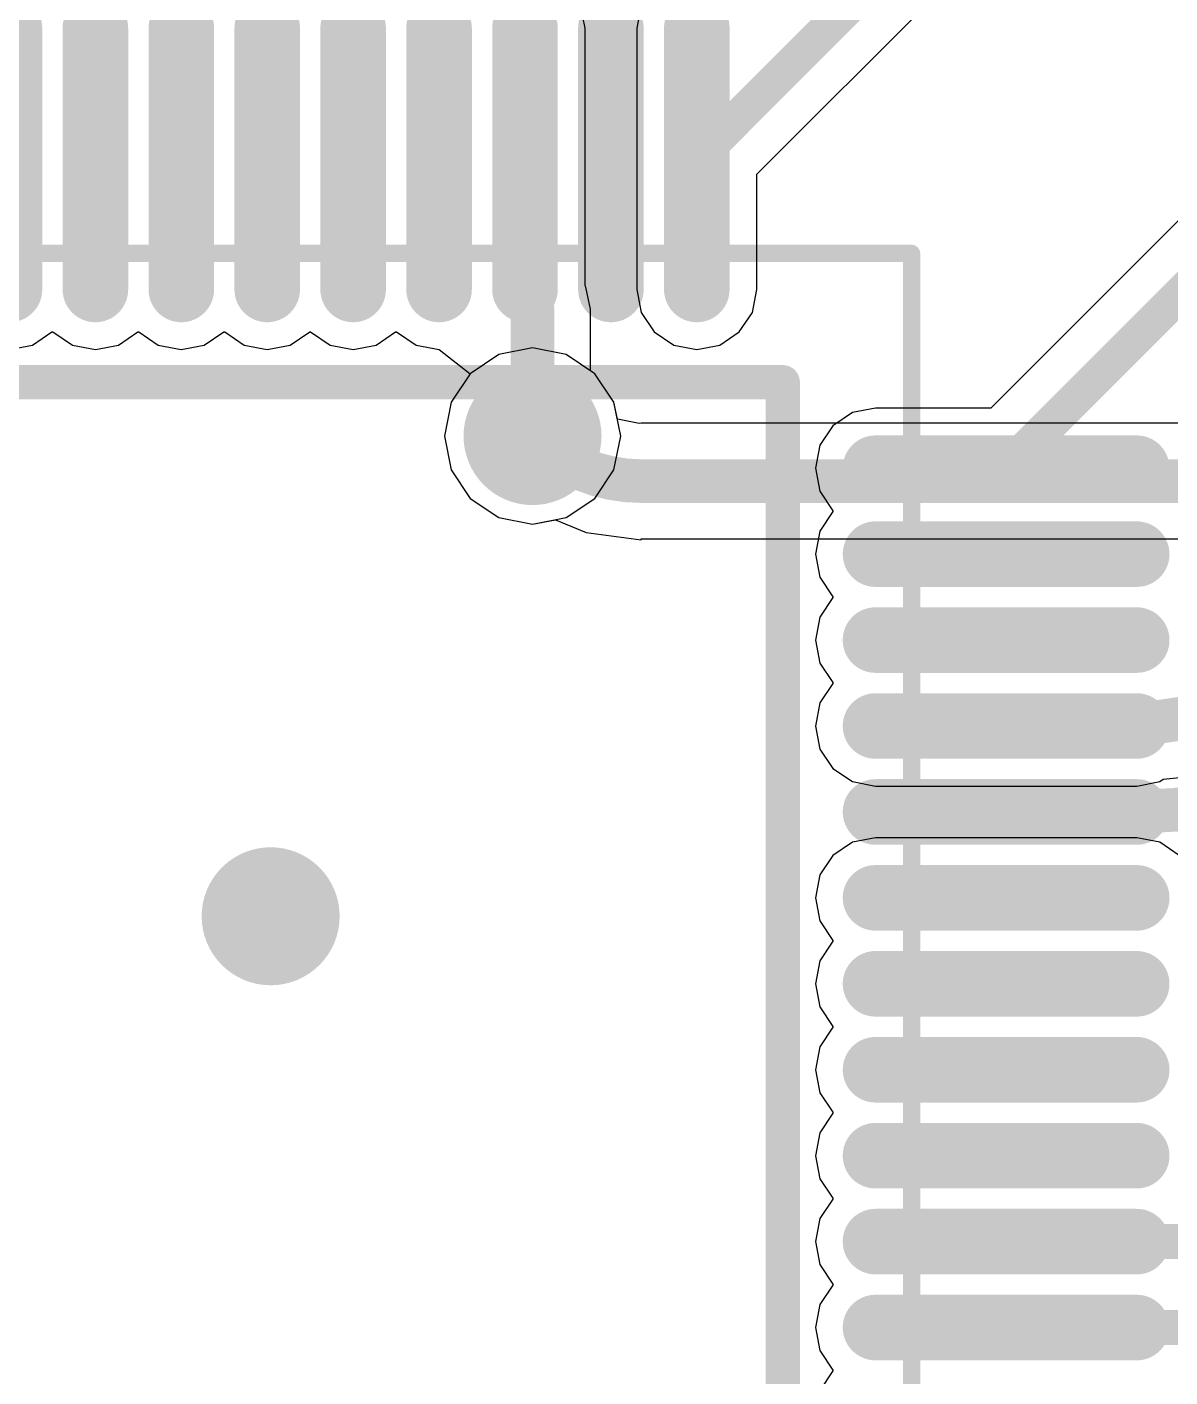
# Model space of a CAD drawing. Extents: x 32 to 132, y 19 to 123.
# Drawn here: x 85.7 to 92.36, y 86.22 to 94.07 of the extents above; entities that cross this region are included whole.
import ezdxf

# ---------------------------------------------------------------- set-up
doc = ezdxf.new("R2010")
doc.units = 0
doc.layers.get('0').update_dxf_attribs({"linetype": 'CONTINUOUS'})
for name, color, linetype in [('BOTTOMLAYER', 5, 'CONTINUOUS'), ('BOTTOMSOLDER', 6, 'CONTINUOUS'), ('MECHANICAL13', 56, 'CONTINUOUS'), ('MULTILAYER', 9, 'CONTINUOUS'), ('TOPLAYER', 1, 'CONTINUOUS'), ('TOPOVERLAY', 2, 'CONTINUOUS'), ('TOPPASTE', 8, 'CONTINUOUS'), ('TOPSOLDER', 216, 'CONTINUOUS'), ('VIAHOLELAYER', 16, 'CONTINUOUS')]:
    doc.layers.add(name, color=color, linetype=linetype)

# ---------------------------------------------------------------- blocks, each defined once
blk = doc.blocks.new('LQFP_64_10_10_05P_161')
at = {"layer": 'MECHANICAL13', "const_width": 0.0999998}
for points in [[(5.00000016, 5.00000016), (5.00000016, -5.00000016)], [(-5.00000016, -5.00000016), (5.00000016, -5.00000016)]]:
    blk.add_lwpolyline(points, dxfattribs=at)
at = {"layer": 'MECHANICAL13', "const_width": 0.0499999}
blk.add_lwpolyline([(4.97500148, -5.00000016, 1), (5.024998839999999, -5.00000016, 1)], format="xyb", close=True, dxfattribs=at)
blk.add_lwpolyline([(4.97500148, -5.00000016, 1), (5.024998839999999, -5.00000016, 1)], format="xyb", close=True, dxfattribs=at)
at = {"layer": 'TOPLAYER', "const_width": 0.27999944}
for points in [[(4.79000312, 0.25000204), (6.31000008, 0.25000204)], [(4.79000312, -0.2499995), (6.31000008, -0.2499995)], [(4.79000312, -0.7499985), (6.31000008, -0.7499985)], [(4.79000312, -1.25000004), (6.31000008, -1.25000004)], [(4.79000312, -1.74999904), (6.31000008, -1.74999904)], [(4.79000312, -2.24999804), (6.31000008, -2.24999804)], [(4.79000312, -2.74999958), (6.31000008, -2.74999958)], [(4.79000312, -3.24999858), (6.31000008, -3.24999858)], [(4.79000312, -3.75000012), (6.31000008, -3.75000012)], [(-1.25000004, -6.309997539999999), (-1.25000004, -4.79000058)], [(-0.7499985, -6.309997539999999), (-0.7499985, -4.79000058)], [(-0.2499995, -6.309997539999999), (-0.2499995, -4.79000058)], [(0.25000204, -6.309997539999999), (0.25000204, -4.79000058)], [(0.75000104, -6.309997539999999), (0.75000104, -4.79000058)], [(1.25000004, -6.309997539999999), (1.25000004, -4.79000058)], [(1.75000158, -6.309997539999999), (1.75000158, -4.79000058)], [(2.25000058, -6.309997539999999), (2.25000058, -4.79000058)], [(2.75000212, -6.309997539999999), (2.75000212, -4.79000058)], [(3.25000112, -6.309997539999999), (3.25000112, -4.79000058)], [(3.75000012, -6.309997539999999), (3.75000012, -4.79000058)]]:
    blk.add_lwpolyline(points, dxfattribs=at)
at = {"layer": 'TOPLAYER', "const_width": 0.13999972}
for points in [[(4.720003259999999, 0.25000204, 1), (4.86000298, 0.25000204, 1)], [(6.24000022, 0.25000204, 1), (6.379999939999999, 0.25000204, 1)], [(4.720003259999999, -0.2499995, 1), (4.86000298, -0.2499995, 1)], [(6.24000022, -0.2499995, 1), (6.379999939999999, -0.2499995, 1)], [(4.720003259999999, -0.7499985, 1), (4.86000298, -0.7499985, 1)], [(6.24000022, -0.7499985, 1), (6.379999939999999, -0.7499985, 1)], [(4.720003259999999, -1.25000004, 1), (4.86000298, -1.25000004, 1)], [(6.24000022, -1.25000004, 1), (6.379999939999999, -1.25000004, 1)], [(4.720003259999999, -1.74999904, 1), (4.86000298, -1.74999904, 1)], [(6.24000022, -1.74999904, 1), (6.379999939999999, -1.74999904, 1)], [(4.720003259999999, -2.24999804, 1), (4.86000298, -2.24999804, 1)], [(6.24000022, -2.24999804, 1), (6.379999939999999, -2.24999804, 1)], [(4.720003259999999, -2.74999958, 1), (4.86000298, -2.74999958, 1)], [(6.24000022, -2.74999958, 1), (6.379999939999999, -2.74999958, 1)], [(4.720003259999999, -3.24999858, 1), (4.86000298, -3.24999858, 1)], [(6.24000022, -3.24999858, 1), (6.379999939999999, -3.24999858, 1)], [(4.720003259999999, -3.75000012, 1), (4.86000298, -3.75000012, 1)], [(6.24000022, -3.75000012, 1), (6.379999939999999, -3.75000012, 1)], [(-1.3199999, -4.79000058, 1), (-1.18000018, -4.79000058, 1)], [(-0.8199983599999999, -4.79000058, 1), (-0.67999864, -4.79000058, 1)], [(-0.31999936, -4.79000058, 1), (-0.17999964, -4.79000058, 1)], [(0.18000218, -4.79000058, 1), (0.3200019, -4.79000058, 1)], [(0.68000118, -4.79000058, 1), (0.8200008999999999, -4.79000058, 1)], [(1.18000018, -4.79000058, 1), (1.3199999, -4.79000058, 1)], [(1.68000172, -4.79000058, 1), (1.82000144, -4.79000058, 1)], [(2.18000072, -4.79000058, 1), (2.32000044, -4.79000058, 1)], [(2.68000226, -4.79000058, 1), (2.82000198, -4.79000058, 1)], [(3.18000126, -4.79000058, 1), (3.32000098, -4.79000058, 1)], [(3.68000026, -4.79000058, 1), (3.81999998, -4.79000058, 1)], [(-1.3199999, -6.309997539999999, 1), (-1.18000018, -6.309997539999999, 1)], [(-0.8199983599999999, -6.309997539999999, 1), (-0.67999864, -6.309997539999999, 1)], [(-0.31999936, -6.309997539999999, 1), (-0.17999964, -6.309997539999999, 1)], [(0.18000218, -6.309997539999999, 1), (0.3200019, -6.309997539999999, 1)], [(0.68000118, -6.309997539999999, 1), (0.8200008999999999, -6.309997539999999, 1)], [(1.18000018, -6.309997539999999, 1), (1.3199999, -6.309997539999999, 1)], [(1.68000172, -6.309997539999999, 1), (1.82000144, -6.309997539999999, 1)], [(2.18000072, -6.309997539999999, 1), (2.32000044, -6.309997539999999, 1)], [(2.68000226, -6.309997539999999, 1), (2.82000198, -6.309997539999999, 1)], [(3.18000126, -6.309997539999999, 1), (3.32000098, -6.309997539999999, 1)], [(3.68000026, -6.309997539999999, 1), (3.81999998, -6.309997539999999, 1)]]:
    blk.add_lwpolyline(points, format="xyb", close=True, dxfattribs=at)
at = {"layer": 'TOPOVERLAY', "const_width": 0.1999996}
for points in [[(4.25000166, 4.25000166), (4.25000166, -4.24999912)], [(-4.24999912, -4.24999912), (4.25000166, -4.24999912)]]:
    blk.add_lwpolyline(points, dxfattribs=at)
at = {"layer": 'TOPOVERLAY', "const_width": 0.0999998}
blk.add_lwpolyline([(4.20000176, -4.24999912, 1), (4.30000156, -4.24999912, 1)], format="xyb", close=True, dxfattribs=at)
blk.add_lwpolyline([(4.20000176, -4.24999912, 1), (4.30000156, -4.24999912, 1)], format="xyb", close=True, dxfattribs=at)
at = {"layer": 'TOPPASTE', "const_width": 0.27999944}
for points in [[(4.79000312, 0.25000204), (6.31000008, 0.25000204)], [(4.79000312, -0.2499995), (6.31000008, -0.2499995)], [(4.79000312, -0.7499985), (6.31000008, -0.7499985)], [(4.79000312, -1.25000004), (6.31000008, -1.25000004)], [(4.79000312, -1.74999904), (6.31000008, -1.74999904)], [(4.79000312, -2.24999804), (6.31000008, -2.24999804)], [(4.79000312, -2.74999958), (6.31000008, -2.74999958)], [(4.79000312, -3.24999858), (6.31000008, -3.24999858)], [(4.79000312, -3.75000012), (6.31000008, -3.75000012)], [(-1.25000004, -6.309997539999999), (-1.25000004, -4.79000058)], [(-0.7499985, -6.309997539999999), (-0.7499985, -4.79000058)], [(-0.2499995, -6.309997539999999), (-0.2499995, -4.79000058)], [(0.25000204, -6.309997539999999), (0.25000204, -4.79000058)], [(0.75000104, -6.309997539999999), (0.75000104, -4.79000058)], [(1.25000004, -6.309997539999999), (1.25000004, -4.79000058)], [(1.75000158, -6.309997539999999), (1.75000158, -4.79000058)], [(2.25000058, -6.309997539999999), (2.25000058, -4.79000058)], [(2.75000212, -6.309997539999999), (2.75000212, -4.79000058)], [(3.25000112, -6.309997539999999), (3.25000112, -4.79000058)], [(3.75000012, -6.309997539999999), (3.75000012, -4.79000058)]]:
    blk.add_lwpolyline(points, dxfattribs=at)
at = {"layer": 'TOPPASTE', "const_width": 0.13999972}
for points in [[(4.720003259999999, 0.25000204, 1), (4.86000298, 0.25000204, 1)], [(6.24000022, 0.25000204, 1), (6.379999939999999, 0.25000204, 1)], [(4.720003259999999, -0.2499995, 1), (4.86000298, -0.2499995, 1)], [(6.24000022, -0.2499995, 1), (6.379999939999999, -0.2499995, 1)], [(4.720003259999999, -0.7499985, 1), (4.86000298, -0.7499985, 1)], [(6.24000022, -0.7499985, 1), (6.379999939999999, -0.7499985, 1)], [(4.720003259999999, -1.25000004, 1), (4.86000298, -1.25000004, 1)], [(6.24000022, -1.25000004, 1), (6.379999939999999, -1.25000004, 1)], [(4.720003259999999, -1.74999904, 1), (4.86000298, -1.74999904, 1)], [(6.24000022, -1.74999904, 1), (6.379999939999999, -1.74999904, 1)], [(4.720003259999999, -2.24999804, 1), (4.86000298, -2.24999804, 1)], [(6.24000022, -2.24999804, 1), (6.379999939999999, -2.24999804, 1)], [(4.720003259999999, -2.74999958, 1), (4.86000298, -2.74999958, 1)], [(6.24000022, -2.74999958, 1), (6.379999939999999, -2.74999958, 1)], [(4.720003259999999, -3.24999858, 1), (4.86000298, -3.24999858, 1)], [(6.24000022, -3.24999858, 1), (6.379999939999999, -3.24999858, 1)], [(4.720003259999999, -3.75000012, 1), (4.86000298, -3.75000012, 1)], [(6.24000022, -3.75000012, 1), (6.379999939999999, -3.75000012, 1)], [(-1.3199999, -4.79000058, 1), (-1.18000018, -4.79000058, 1)], [(-0.8199983599999999, -4.79000058, 1), (-0.67999864, -4.79000058, 1)], [(-0.31999936, -4.79000058, 1), (-0.17999964, -4.79000058, 1)], [(0.18000218, -4.79000058, 1), (0.3200019, -4.79000058, 1)], [(0.68000118, -4.79000058, 1), (0.8200008999999999, -4.79000058, 1)], [(1.18000018, -4.79000058, 1), (1.3199999, -4.79000058, 1)], [(1.68000172, -4.79000058, 1), (1.82000144, -4.79000058, 1)], [(2.18000072, -4.79000058, 1), (2.32000044, -4.79000058, 1)], [(2.68000226, -4.79000058, 1), (2.82000198, -4.79000058, 1)], [(3.18000126, -4.79000058, 1), (3.32000098, -4.79000058, 1)], [(3.68000026, -4.79000058, 1), (3.81999998, -4.79000058, 1)], [(-1.3199999, -6.309997539999999, 1), (-1.18000018, -6.309997539999999, 1)], [(-0.8199983599999999, -6.309997539999999, 1), (-0.67999864, -6.309997539999999, 1)], [(-0.31999936, -6.309997539999999, 1), (-0.17999964, -6.309997539999999, 1)], [(0.18000218, -6.309997539999999, 1), (0.3200019, -6.309997539999999, 1)], [(0.68000118, -6.309997539999999, 1), (0.8200008999999999, -6.309997539999999, 1)], [(1.18000018, -6.309997539999999, 1), (1.3199999, -6.309997539999999, 1)], [(1.68000172, -6.309997539999999, 1), (1.82000144, -6.309997539999999, 1)], [(2.18000072, -6.309997539999999, 1), (2.32000044, -6.309997539999999, 1)], [(2.68000226, -6.309997539999999, 1), (2.82000198, -6.309997539999999, 1)], [(3.18000126, -6.309997539999999, 1), (3.32000098, -6.309997539999999, 1)], [(3.68000026, -6.309997539999999, 1), (3.81999998, -6.309997539999999, 1)]]:
    blk.add_lwpolyline(points, format="xyb", close=True, dxfattribs=at)
at = {"layer": 'TOPSOLDER', "const_width": 0.38159944}
for points in [[(4.79000312, 0.25000204), (6.31000008, 0.25000204)], [(4.79000312, -0.2499995), (6.31000008, -0.2499995)], [(4.79000312, -0.7499985), (6.31000008, -0.7499985)], [(4.79000312, -1.25000004), (6.31000008, -1.25000004)], [(4.79000312, -1.74999904), (6.31000008, -1.74999904)], [(4.79000312, -2.24999804), (6.31000008, -2.24999804)], [(4.79000312, -2.74999958), (6.31000008, -2.74999958)], [(4.79000312, -3.24999858), (6.31000008, -3.24999858)], [(4.79000312, -3.75000012), (6.31000008, -3.75000012)], [(-1.25000004, -6.309997539999999), (-1.25000004, -4.79000058)], [(-0.7499985, -6.309997539999999), (-0.7499985, -4.79000058)], [(-0.2499995, -6.309997539999999), (-0.2499995, -4.79000058)], [(0.25000204, -6.309997539999999), (0.25000204, -4.79000058)], [(0.75000104, -6.309997539999999), (0.75000104, -4.79000058)], [(1.25000004, -6.309997539999999), (1.25000004, -4.79000058)], [(1.75000158, -6.309997539999999), (1.75000158, -4.79000058)], [(2.25000058, -6.309997539999999), (2.25000058, -4.79000058)], [(2.75000212, -6.309997539999999), (2.75000212, -4.79000058)], [(3.25000112, -6.309997539999999), (3.25000112, -4.79000058)], [(3.75000012, -6.309997539999999), (3.75000012, -4.79000058)]]:
    blk.add_lwpolyline(points, dxfattribs=at)
at = {"layer": 'TOPSOLDER', "const_width": 0.19079972}
for points in [[(4.69460326, 0.25000204, 1), (4.885402979999999, 0.25000204, 1)], [(6.214600219999999, 0.25000204, 1), (6.40539994, 0.25000204, 1)], [(4.69460326, -0.2499995, 1), (4.885402979999999, -0.2499995, 1)], [(6.214600219999999, -0.2499995, 1), (6.40539994, -0.2499995, 1)], [(4.69460326, -0.7499985, 1), (4.885402979999999, -0.7499985, 1)], [(6.214600219999999, -0.7499985, 1), (6.40539994, -0.7499985, 1)], [(4.69460326, -1.25000004, 1), (4.885402979999999, -1.25000004, 1)], [(6.214600219999999, -1.25000004, 1), (6.40539994, -1.25000004, 1)], [(4.69460326, -1.74999904, 1), (4.885402979999999, -1.74999904, 1)], [(6.214600219999999, -1.74999904, 1), (6.40539994, -1.74999904, 1)], [(4.69460326, -2.24999804, 1), (4.885402979999999, -2.24999804, 1)], [(6.214600219999999, -2.24999804, 1), (6.40539994, -2.24999804, 1)], [(4.69460326, -2.74999958, 1), (4.885402979999999, -2.74999958, 1)], [(6.214600219999999, -2.74999958, 1), (6.40539994, -2.74999958, 1)], [(4.69460326, -3.24999858, 1), (4.885402979999999, -3.24999858, 1)], [(6.214600219999999, -3.24999858, 1), (6.40539994, -3.24999858, 1)], [(4.69460326, -3.75000012, 1), (4.885402979999999, -3.75000012, 1)], [(6.214600219999999, -3.75000012, 1), (6.40539994, -3.75000012, 1)], [(-1.3453999, -4.79000058, 1), (-1.15460018, -4.79000058, 1)], [(-0.8453983599999999, -4.79000058, 1), (-0.65459864, -4.79000058, 1)], [(-0.34539936, -4.79000058, 1), (-0.15459964, -4.79000058, 1)], [(0.15460218, -4.79000058, 1), (0.3454019, -4.79000058, 1)], [(0.65460118, -4.79000058, 1), (0.8454008999999999, -4.79000058, 1)], [(1.15460018, -4.79000058, 1), (1.3453999, -4.79000058, 1)], [(1.65460172, -4.79000058, 1), (1.84540144, -4.79000058, 1)], [(2.15460072, -4.79000058, 1), (2.34540044, -4.79000058, 1)], [(2.65460226, -4.79000058, 1), (2.84540198, -4.79000058, 1)], [(3.15460126, -4.79000058, 1), (3.34540098, -4.79000058, 1)], [(3.65460026, -4.79000058, 1), (3.84539998, -4.79000058, 1)], [(-1.3453999, -6.309997539999999, 1), (-1.15460018, -6.309997539999999, 1)], [(-0.8453983599999999, -6.309997539999999, 1), (-0.65459864, -6.309997539999999, 1)], [(-0.34539936, -6.309997539999999, 1), (-0.15459964, -6.309997539999999, 1)], [(0.15460218, -6.309997539999999, 1), (0.3454019, -6.309997539999999, 1)], [(0.65460118, -6.309997539999999, 1), (0.8454008999999999, -6.309997539999999, 1)], [(1.15460018, -6.309997539999999, 1), (1.3453999, -6.309997539999999, 1)], [(1.65460172, -6.309997539999999, 1), (1.84540144, -6.309997539999999, 1)], [(2.15460072, -6.309997539999999, 1), (2.34540044, -6.309997539999999, 1)], [(2.65460226, -6.309997539999999, 1), (2.84540198, -6.309997539999999, 1)], [(3.15460126, -6.309997539999999, 1), (3.34540098, -6.309997539999999, 1)], [(3.65460026, -6.309997539999999, 1), (3.84539998, -6.309997539999999, 1)]]:
    blk.add_lwpolyline(points, format="xyb", close=True, dxfattribs=at)

msp = doc.modelspace()

# ---------------------------------------------------------------- linework, layer by layer
at = {"layer": 'BOTTOMLAYER'}
for p, q in [((88.44966054, 92.1680021), (88.28321434, 92.05678565999999)), ((88.646, 92.20705713999999), (88.44966054, 92.1680021)), ((88.84233945999999, 92.1680021), (88.646, 92.20705713999999)), ((89.00878566, 92.05678565999999), (88.84233945999999, 92.1680021)), ((88.28321434, 92.05678565999999), (88.1719979, 91.89033945999999)), ((89.1200021, 91.89033945999999), (89.00878566, 92.05678565999999)), ((88.1719979, 91.89033945999999), (88.13294286, 91.69399999999999)), ((89.13961852, 91.79172396), (89.1200021, 91.89033945999999)), ((89.26700713999999, 91.76638492), (89.13961852, 91.79172396)), ((89.27851333999999, 91.76867345999999), (89.26700713999999, 91.76638492)), ((101.47376454, 91.76867345999999), (89.27851333999999, 91.76867345999999)), ((88.13294286, 91.69399999999999), (88.1719979, 91.49766054)), ((88.1719979, 91.49766054), (88.28321434, 91.33121433999999)), ((88.28321434, 91.33121433999999), (88.44966054, 91.2199979)), ((88.44966054, 91.2199979), (88.646, 91.18094286)), ((88.646, 91.18094286), (88.77965734, 91.20752904)), ((88.77965734, 91.20752904), (88.958801, 91.13332548)), ((88.958801, 91.13332548), (89.27851333999999, 91.09123514)), ((89.27851333999999, 91.09123514), (89.27851333999999, 91.0953347)), ((89.27851333999999, 91.0953347), (101.47376454, 91.0953347))]:
    msp.add_line(p, q, dxfattribs=at)
for points, const_width in [([(88.49600029999999, 91.69399999999999, 1), (88.7959997, 91.69399999999999, 1)], 0.2999994), ([(88.5825, 91.69399999999999, 1), (88.70949999999999, 91.69399999999999, 1)], 0.127), ([(89.21501334, 91.43200408, 1), (89.34201334, 91.43200408, 1)], 0.127), ([(89.21501334, 91.43200408, 1), (89.34201334, 91.43200408, 1)], 0.127), ([(86.97200029999999, 88.89999999999999, 1), (87.2719997, 88.89999999999999, 1)], 0.2999994)]:
    msp.add_lwpolyline(points, format="xyb", close=True, dxfattribs=dict(at, const_width=const_width))
at = {"layer": 'BOTTOMLAYER', "const_width": 0.254}
msp.add_lwpolyline([(89.27851333999999, 91.43200408, -0.1989123673795613), (88.646, 91.69399999999999)], format="xyb", dxfattribs=at)
msp.add_lwpolyline([(89.27851333999999, 91.43200408), (101.854, 91.43200408)], dxfattribs=at)
at = {"layer": 'BOTTOMSOLDER', "const_width": 0.4015994}
for points in [[(88.4452003, 91.69399999999999, 1), (88.84679969999999, 91.69399999999999, 1)], [(86.9212003, 88.89999999999999, 1), (87.32279969999999, 88.89999999999999, 1)]]:
    msp.add_lwpolyline(points, format="xyb", close=True, dxfattribs=at)
at = {"layer": 'MULTILAYER', "const_width": 0.2999994}
for points in [[(88.49600029999999, 91.69399999999999, 1), (88.7959997, 91.69399999999999, 1)], [(86.97200029999999, 88.89999999999999, 1), (87.2719997, 88.89999999999999, 1)]]:
    msp.add_lwpolyline(points, format="xyb", close=True, dxfattribs=at)
at = {"layer": 'TOPLAYER'}
for p, q in [((89.95192322, 93.2174285), (96.92979851999999, 100.1953038)), ((96.21330262, 96.75779988), (91.31242596, 91.85692322)), ((89.278714, 94.20090888), (89.25207702, 94.06700008)), ((88.95192268, 94.06700008), (88.93866896, 94.13362936)), ((88.95192268, 92.5688141), (88.95192268, 94.06700008)), ((89.25207702, 94.06700008), (89.25207702, 92.54700312)), ((89.95192322, 92.54700312), (89.95192322, 93.2174285)), ((88.95704078, 92.56115346), (88.95192268, 92.5688141)), ((88.98266937999999, 92.43231449999999), (88.95704078, 92.56115346)), ((89.25207702, 92.54700312), (89.278714, 92.41309432)), ((89.92528623999999, 92.41309432), (89.95192322, 92.54700312)), ((88.98266937999999, 92.07423546), (88.98266937999999, 92.43231449999999)), ((89.278714, 92.41309432), (89.35456602, 92.29956901999999)), ((89.84943421999999, 92.29956901999999), (89.92528623999999, 92.41309432)), ((85.73590675999999, 92.223717), (85.84942952, 92.29956901999999)), ((85.84942952, 92.29956901999999), (85.85456794, 92.29956901999999)), ((85.85456794, 92.29956901999999), (85.96809069999999, 92.223717)), ((86.23590829999999, 92.223717), (86.34943106, 92.29956901999999)), ((86.34943106, 92.29956901999999), (86.35456694, 92.29956901999999)), ((86.35456694, 92.29956901999999), (86.4680897, 92.223717)), ((86.7359073, 92.223717), (86.84943005999999, 92.29956901999999)), ((86.84943005999999, 92.29956901999999), (86.85456848, 92.29956901999999)), ((86.85456848, 92.29956901999999), (86.96809123999999, 92.223717)), ((87.23590884, 92.223717), (87.34943159999999, 92.29956901999999)), ((87.34943159999999, 92.29956901999999), (87.35456748, 92.29956901999999)), ((87.35456748, 92.29956901999999), (87.46809024, 92.223717)), ((87.73590784, 92.223717), (87.84943059999999, 92.29956901999999)), ((87.84943059999999, 92.29956901999999), (87.85456647999999, 92.29956901999999)), ((87.85456647999999, 92.29956901999999), (87.96808924, 92.223717)), ((89.35456602, 92.29956901999999), (89.46809132, 92.223717)), ((89.73590892, 92.223717), (89.84943421999999, 92.29956901999999)), ((85.60199795999999, 92.19708002), (85.73590675999999, 92.223717)), ((85.96809069999999, 92.223717), (86.10199949999999, 92.19708002)), ((86.10199949999999, 92.19708002), (86.23590829999999, 92.223717)), ((86.4680897, 92.223717), (86.6019985, 92.19708002)), ((86.6019985, 92.19708002), (86.7359073, 92.223717)), ((86.96809123999999, 92.223717), (87.10200004, 92.19708002)), ((87.10200004, 92.19708002), (87.23590884, 92.223717)), ((87.46809024, 92.223717), (87.60199904, 92.19708002)), ((87.60199904, 92.19708002), (87.73590784, 92.223717)), ((87.96808924, 92.223717), (88.1019955, 92.19708002)), ((89.46809132, 92.223717), (89.60200012, 92.19708002)), ((89.60200012, 92.19708002), (89.73590892, 92.223717)), ((88.1019955, 92.19708002), (88.28321179999999, 92.05678311999999)), ((89.00878566, 92.05678565999999), (88.98266937999999, 92.07423546)), ((88.28321179999999, 92.05678311999999), (88.1719979, 91.89033945999999)), ((89.1200021, 91.89033945999999), (89.00878566, 92.05678565999999)), ((88.1719979, 91.89033945999999), (88.13294286, 91.69399999999999)), ((89.15905714, 91.69399999999999), (89.1200021, 91.89033945999999)), ((90.50809178, 91.83028623999999), (90.39456648, 91.75443422)), ((90.64200058, 91.85692322), (90.50809178, 91.83028623999999)), ((91.31242596, 91.85692322), (90.64200058, 91.85692322)), ((90.39456648, 91.75443422), (90.31871446, 91.64090892)), ((88.13294286, 91.69399999999999), (88.1719979, 91.49766054)), ((89.1200021, 91.49766054), (89.15905714, 91.69399999999999)), ((90.31871446, 91.64090892), (90.29207747999999, 91.50700012)), ((88.1719979, 91.49766054), (88.28321434, 91.33121433999999)), ((89.00878566, 91.33121433999999), (89.1200021, 91.49766054)), ((90.29207747999999, 91.50700012), (90.31871446, 91.37309132)), ((90.31871446, 91.37309132), (90.39456648, 91.25956855999999)), ((88.28321434, 91.33121433999999), (88.44966054, 91.2199979)), ((88.84233945999999, 91.2199979), (89.00878566, 91.33121433999999)), ((88.44966054, 91.2199979), (88.646, 91.18094286)), ((88.646, 91.18094286), (88.84233945999999, 91.2199979)), ((90.39456648, 91.25443268), (90.31871446, 91.14090992)), ((90.39456648, 91.25956855999999), (90.39456648, 91.25443268)), ((90.31871446, 91.14090992), (90.29207747999999, 91.00700112)), ((90.29207747999999, 91.00700112), (90.31871446, 90.87309232)), ((90.31871446, 90.87309232), (90.39456648, 90.75956955999999)), ((90.39456648, 90.75443367999999), (90.31871446, 90.64091092)), ((90.39456648, 90.75956955999999), (90.39456648, 90.75443367999999)), ((90.31871446, 90.64091092), (90.29207747999999, 90.50700212)), ((90.29207747999999, 90.50700212), (90.31871446, 90.37309332)), ((90.31871446, 90.37309332), (90.39456648, 90.25957056)), ((90.39456648, 90.25443213999999), (90.31871446, 90.14090938)), ((90.39456648, 90.25957056), (90.39456648, 90.25443213999999)), ((90.31871446, 90.14090938), (90.29207747999999, 90.00700058)), ((90.29207747999999, 90.00700058), (90.31871446, 89.87309178)), ((90.31871446, 89.87309178), (90.39456648, 89.75956647999999)), ((90.39456648, 89.75956647999999), (90.50809178, 89.68371445999999)), ((92.31628475999999, 89.6973314), (92.49289603999999, 89.71472532)), ((90.50809178, 89.68371445999999), (90.64200058, 89.65707748)), ((90.64200058, 89.65707748), (92.16199754, 89.65707748)), ((92.16199754, 89.65707748), (92.29590634, 89.68371445999999)), ((92.29590634, 89.68371445999999), (92.31628475999999, 89.6973314)), ((90.50809178, 89.33028616), (90.39456648, 89.25443414)), ((90.64200058, 89.35692313999999), (90.50809178, 89.33028616)), ((92.16199754, 89.35692313999999), (90.64200058, 89.35692313999999)), ((92.29590634, 89.33028616), (92.16199754, 89.35692313999999)), ((92.40943164, 89.25443414), (92.29590634, 89.33028616)), ((90.39456648, 89.25443414), (90.31871446, 89.14090884)), ((90.31871446, 89.14090884), (90.29207747999999, 89.00700004)), ((90.29207747999999, 89.00700004), (90.31871446, 88.87309124)), ((90.31871446, 88.87309124), (90.39456648, 88.75956848)), ((90.39456648, 88.75956848), (90.39456648, 88.7544326)), ((90.39456648, 88.7544326), (90.31871446, 88.64090983999999)), ((90.31871446, 88.64090983999999), (90.29207747999999, 88.50700103999999)), ((90.29207747999999, 88.50700103999999), (90.31871446, 88.37309223999999)), ((90.31871446, 88.37309223999999), (90.39456648, 88.25956948)), ((90.39456648, 88.2544336), (90.31871446, 88.14091083999999)), ((90.39456648, 88.25956948), (90.39456648, 88.2544336)), ((90.31871446, 88.14091083999999), (90.29207747999999, 88.00700203999999)), ((90.29207747999999, 88.00700203999999), (90.31871446, 87.87309323999999)), ((90.31871446, 87.87309323999999), (90.39456648, 87.75957048)), ((90.39456648, 87.75443206), (90.31871446, 87.64090929999999)), ((90.39456648, 87.75957048), (90.39456648, 87.75443206)), ((90.31871446, 87.64090929999999), (90.29207747999999, 87.50700049999999)), ((90.29207747999999, 87.50700049999999), (90.31871446, 87.37309169999999)), ((90.31871446, 87.37309169999999), (90.39456648, 87.25956894)), ((90.39456648, 87.25443306), (90.31871446, 87.1409103)), ((90.39456648, 87.25956894), (90.39456648, 87.25443306)), ((90.31871446, 87.1409103), (90.29207747999999, 87.0070015)), ((90.29207747999999, 87.0070015), (90.31871446, 86.8730927)), ((90.31871446, 86.8730927), (90.39456648, 86.75956993999999)), ((90.39456648, 86.75443152), (90.31871446, 86.64090876)), ((90.39456648, 86.75956993999999), (90.39456648, 86.75443152)), ((90.31871446, 86.64090876), (90.29207747999999, 86.50699996)), ((90.29207747999999, 86.50699996), (90.31871446, 86.37309116)), ((90.31871446, 86.37309116), (90.39456648, 86.25956839999999)), ((90.39456648, 86.25443252), (90.31871446, 86.14090976)), ((90.39456648, 86.25956839999999), (90.39456648, 86.25443252))]:
    msp.add_line(p, q, dxfattribs=at)
for points, const_width in [([(89.60200012, 93.30700159999999), (96.71005041999999, 100.4150519)], 0.2032), ([(86.10199949999999, 93.30700159999999), (86.10199949999999, 98.30199796)], 0.2032), ([(91.40199906, 91.50700012), (96.43305072, 96.53805177999999)], 0.2032), ([(86.6019985, 93.30700159999999), (86.6019985, 95.99999849999999)], 0.2032), ([(88.60199958, 93.30700159999999), (88.60199958, 95.31187948)], 0.254), ([(88.10199804, 93.30700159999999), (88.10199804, 94.21570691999999)], 0.2032), ([(89.10199858, 93.30700159999999), (89.10199858, 94.18285202)], 0.2032), ([(88.60199958, 92.53853984), (88.60199958, 93.30700159999999)], 0.254), ([(88.646, 91.69399999999999), (88.646, 92.43231449999999)], 0.254), ([(91.40199906, 90.00700058), (91.9790642, 90.00700058)], 0.254), ([(91.40199906, 89.50700158), (92.13789802, 89.50700158)], 0.254), ([(91.40199906, 87.0070015), (92.4680015, 87.0070015)], 0.2032), ([(91.40199906, 86.50699996), (93.18389287999999, 86.50699996)], 0.2032)]:
    msp.add_lwpolyline(points, dxfattribs=dict(at, const_width=const_width))
for points, const_width in [([(86.0511995, 93.30700159999999, 1), (86.1527995, 93.30700159999999, 1)], 0.1016), ([(86.5511985, 93.30700159999999, 1), (86.65279849999999, 93.30700159999999, 1)], 0.1016), ([(88.05119803999999, 93.30700159999999, 1), (88.15279804, 93.30700159999999, 1)], 0.1016), ([(88.53849957999999, 93.30700159999999, 1), (88.66549957999999, 93.30700159999999, 1)], 0.127), ([(88.53849957999999, 93.30700159999999, 1), (88.66549957999999, 93.30700159999999, 1)], 0.127), ([(89.05119857999999, 93.30700159999999, 1), (89.15279858, 93.30700159999999, 1)], 0.1016), ([(89.55120011999999, 93.30700159999999, 1), (89.65280012, 93.30700159999999, 1)], 0.1016), ([(88.53849957999999, 92.53853984, 1), (88.66549957999999, 92.53853984, 1)], 0.127), ([(88.53849957999999, 92.53853984, 1), (88.66549957999999, 92.53853984, 1)], 0.127), ([(88.5825, 92.43231449999999, 1), (88.70949999999999, 92.43231449999999, 1)], 0.127), ([(88.5825, 92.43231449999999, 1), (88.70949999999999, 92.43231449999999, 1)], 0.127), ([(88.49600029999999, 91.69399999999999, 1), (88.7959997, 91.69399999999999, 1)], 0.2999994), ([(88.5825, 91.69399999999999, 1), (88.70949999999999, 91.69399999999999, 1)], 0.127), ([(91.35119906, 91.50700012, 1), (91.45279905999999, 91.50700012, 1)], 0.1016), ([(91.33849905999999, 90.00700058, 1), (91.46549906, 90.00700058, 1)], 0.127), ([(91.91556419999999, 90.00700058, 1), (92.0425642, 90.00700058, 1)], 0.127), ([(91.91556419999999, 90.00700058, 1), (92.0425642, 90.00700058, 1)], 0.127), ([(91.33849905999999, 89.50700158, 1), (91.46549906, 89.50700158, 1)], 0.127), ([(92.07439801999999, 89.50700158, 1), (92.20139802, 89.50700158, 1)], 0.127), ([(92.07439801999999, 89.50700158, 1), (92.20139802, 89.50700158, 1)], 0.127), ([(86.97200029999999, 88.89999999999999, 1), (87.2719997, 88.89999999999999, 1)], 0.2999994), ([(91.35119906, 87.0070015, 1), (91.45279905999999, 87.0070015, 1)], 0.1016), ([(91.35119906, 86.50699996, 1), (91.45279905999999, 86.50699996, 1)], 0.1016)]:
    msp.add_lwpolyline(points, format="xyb", close=True, dxfattribs=dict(at, const_width=const_width))
at = {"layer": 'TOPLAYER', "const_width": 0.254}
for points in [[(88.646, 92.43231449999999, -0.1989123673795613), (88.60199958, 92.53853984)], [(93.59899999999999, 90.678, -0.1989123673795613), (91.9790642, 90.00700058)], [(93.9339498, 90.2509498, -0.1989123673795613), (92.13789802, 89.50700158)]]:
    msp.add_lwpolyline(points, format="xyb", dxfattribs=at)
at = {"layer": 'TOPSOLDER', "const_width": 0.4015994}
for points in [[(88.4452003, 91.69399999999999, 1), (88.84679969999999, 91.69399999999999, 1)], [(86.9212003, 88.89999999999999, 1), (87.32279969999999, 88.89999999999999, 1)]]:
    msp.add_lwpolyline(points, format="xyb", close=True, dxfattribs=at)
at = {"layer": 'VIAHOLELAYER', "const_width": 0.1499997}
for points in [[(88.57100142, 91.69399999999999, 1), (88.72099858, 91.69399999999999, 1)], [(87.04700142, 88.89999999999999, 1), (87.19699858, 88.89999999999999, 1)]]:
    msp.add_lwpolyline(points, format="xyb", close=True, dxfattribs=at)

# ---------------------------------------------------------------- block references
at = {"rotation": 90}
msp.add_blockref('LQFP_64_10_10_05P_161', (85.85199999999999, 87.75699999999999), dxfattribs=at)

doc.saveas('drawing.dxf')
